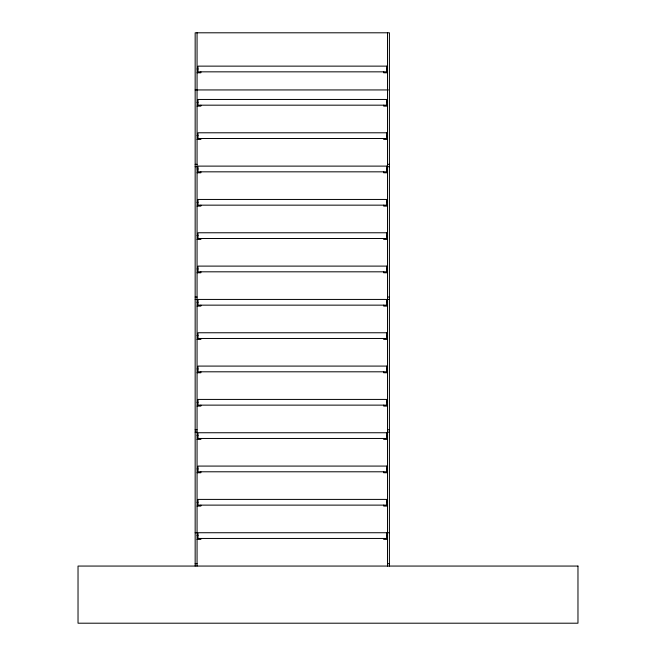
<?xml version="1.0" encoding="UTF-8"?>
<svg xmlns="http://www.w3.org/2000/svg" width="656" height="656" viewBox="0 0 656 656"><rect width="100%" height="100%" fill="white"/><g stroke="black" fill="none" stroke-linecap="round" stroke-linejoin="round"><path stroke-width="0.98" d="M197.062 68.987L198.014 68.987M386.564 68.987L387.516 68.987M197.062 72.791L200.867 72.791L200.867 71.84M387.516 72.791L383.711 72.791L383.711 71.84M195.16 89.938L388.401 89.938M197.062 102.311L198.014 102.311M386.564 102.311L387.516 102.311M197.062 106.124L200.867 106.124L200.867 105.173M387.516 106.124L383.711 106.124L383.711 105.173M197.062 135.644L198.014 135.644M386.564 135.644L387.516 135.644M197.062 139.449L200.867 139.449L200.867 138.498M387.516 139.449L383.711 139.449L383.711 138.498M195.16 164.328L197.062 164.328M387.516 164.328L389.418 164.328M195.16 166.714L197.062 166.714M387.516 166.714L389.418 166.714M197.062 168.969L198.014 168.969M386.564 168.969L387.516 168.969M197.062 172.782L200.867 172.782L200.867 171.831M387.516 172.782L383.711 172.782L383.711 171.831M197.062 202.302L198.014 202.302M386.564 202.302L387.516 202.302M197.062 206.107L200.867 206.107L200.867 205.156M387.516 206.107L383.711 206.107L383.711 205.156M197.062 235.627L198.014 235.627M386.564 235.627L387.516 235.627M197.062 239.44L200.867 239.44L200.867 238.489M387.516 239.44L383.711 239.44L383.711 238.489M197.062 268.96L198.014 268.96M386.564 268.96L387.516 268.96M197.062 272.773L200.867 272.773L200.867 271.814M387.516 272.773L383.711 272.773L383.711 271.814M195.16 297.053L197.062 297.053M387.516 297.053L389.418 297.053M195.16 299.431L197.062 299.431M387.516 299.431L389.418 299.431M197.062 302.293L198.014 302.293M386.564 302.293L387.516 302.293M197.062 306.098L200.867 306.098L200.867 305.147M387.516 306.098L383.711 306.098L383.711 305.147M197.062 335.618L198.014 335.618M386.564 335.618L387.516 335.618M197.062 339.431L200.867 339.431L200.867 338.471M387.516 339.431L383.711 339.431L383.711 338.471M197.062 368.951L198.014 368.951M386.564 368.951L387.516 368.951M197.062 372.756L200.867 372.756L200.867 371.804M387.516 372.756L383.711 372.756L383.711 371.804M197.062 402.276L198.014 402.276M386.564 402.276L387.516 402.276M197.062 406.089L200.867 406.089L200.867 405.129M387.516 406.089L383.711 406.089L383.711 405.129M195.16 429.77L197.062 429.77M387.516 429.77L389.418 429.77M195.16 432.156L197.062 432.156M387.516 432.156L389.418 432.156M197.062 435.609L198.014 435.609M386.564 435.609L387.516 435.609M197.062 439.413L200.867 439.413L200.867 438.462M387.516 439.413L383.711 439.413L383.711 438.462M197.062 468.933L198.014 468.933M386.564 468.933L387.516 468.933M197.062 472.746L200.867 472.746L200.867 471.787M387.516 472.746L383.711 472.746L383.711 471.787M197.062 502.266L198.014 502.266M386.564 502.266L387.516 502.266M197.062 506.071L200.867 506.071L200.867 505.12M387.516 506.071L383.711 506.071L383.711 505.12M195.16 532.738L197.062 532.738M387.516 532.738L389.418 532.738M197.062 535.591L198.014 535.591M386.564 535.591L387.516 535.591M197.062 539.404L200.867 539.404L200.867 538.453M387.516 539.404L383.711 539.404L383.711 538.453M195.16 563.684L197.062 563.684M387.516 563.684L389.418 563.684M389.418 566.062L389.418 32.8L195.16 32.8L195.16 566.062M387.516 32.8L387.516 566.062M197.062 32.8L197.062 566.062M386.564 66.133L198.014 66.133L198.014 71.84L386.564 71.84L386.564 66.133M386.564 99.458L198.014 99.458L198.014 105.173L386.564 105.173L386.564 99.458M386.564 132.791L198.014 132.791L198.014 138.498L386.564 138.498L386.564 132.791M386.564 166.116L198.014 166.116L198.014 171.831L386.564 171.831L386.564 166.116M386.564 199.449L198.014 199.449L198.014 205.156L386.564 205.156L386.564 199.449M386.564 232.773L198.014 232.773L198.014 238.489L386.564 238.489L386.564 232.773M386.564 266.106L198.014 266.106L198.014 271.814L386.564 271.814L386.564 266.106M386.564 299.431L198.014 299.431L198.014 305.147L386.564 305.147L386.564 299.431M386.564 332.764L198.014 332.764L198.014 338.471L386.564 338.471L386.564 332.764M386.564 366.089L198.014 366.089L198.014 371.804L386.564 371.804L386.564 366.089M386.564 399.422L198.014 399.422L198.014 405.129L386.564 405.129L386.564 399.422M386.564 432.747L198.014 432.747L198.014 438.462L386.564 438.462L386.564 432.747M386.564 466.08L198.014 466.08L198.014 471.787L386.564 471.787L386.564 466.08M386.564 499.405L198.014 499.405L198.014 505.12L386.564 505.12L386.564 499.405M386.564 532.738L198.014 532.738L198.014 538.453L386.564 538.453L386.564 532.738M577.969 566.062L78.031 566.062L78.031 623.2L577.969 623.2L577.969 566.062"/></g></svg>
